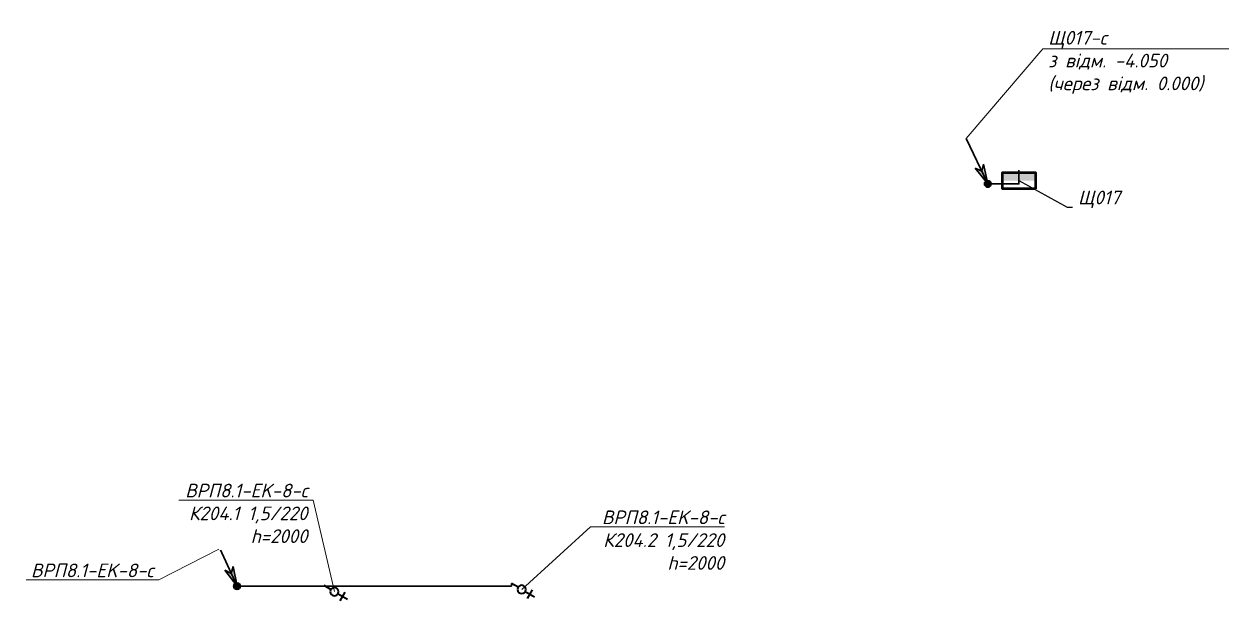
# Model space of a CAD drawing. Header units: millimetres. Extents: x -164867 to 807677, y -316775 to 513985.
# Drawn here: x 203108 to 225109, y 87492 to 98087 of the extents above; entities that cross this region are included whole.
import ezdxf
from ezdxf import colors
from ezdxf.entities.mleader import LeaderData, LeaderLine
from ezdxf.math import Vec2, Vec3

# ---------------------------------------------------------------- set-up
doc = ezdxf.new("R2010")
doc.units = ezdxf.units.MM
for name, color, linetype, lineweight in [('E_В лотку', 5, 'Kabl_in_Lotok', 30), ('E_Обладнання', 84, 'Continuous', 35), ('E_Позначення', 7, 'Continuous', 15), ('E_Розп. мережі', 5, 'Continuous', 30), ('E_Щити', 1, 'Continuous', 50)]:
    doc.layers.add(name, color=color, linetype=linetype, lineweight=lineweight)
doc.styles.add('ISO', font='isocpeui.ttf')
doc.styles.add('ГОСТ 2.304', font='isocpeui.ttf')
doc.linetypes.add('Kabl_in_Lotok', pattern='A,10,[130,ltypeshp.shx,S=1,R=0,X=0,Y=0],1,[130,ltypeshp.shx,S=1,R=90,X=0,Y=-1],1,[130,ltypeshp.shx,S=1,R=0,X=0,Y=0],10', length=22)

# ---------------------------------------------------------------- blocks, each defined once
blk = doc.blocks.new('*U6')
at = {"lineweight": 40}
h = blk.add_hatch(color=0, dxfattribs=at)
h.dxf.hatch_style = 1
h.paths.add_polyline_path([(300, 150), (-300, 150), (-300, 0), (300, 0)])
at = {"color": 0}
blk.add_lwpolyline([(-300, 300), (300, 300), (300, 0), (-300, 0)], close=True, dxfattribs=at)
blk = doc.blocks.new('_None')
blk = doc.blocks.new('электровывод')
at = {"color": 0, "linetype": 'ByBlock', "lineweight": -2}
for p, q in [((-123, 124), (-205, 207)), ((-202, 127), (-125, 204)), ((-59, 60), (0, 0))]:
    blk.add_line(p, q, dxfattribs=at)
blk.add_circle((-91, 92), 44.9, dxfattribs=at)
blk = doc.blocks.new('*U124')
at = {"lineweight": -2}
h = blk.add_hatch(color=256, dxfattribs=at)
h.paths.add_polyline_path([(0.11, 0), (-4.75, 5.51), (-2.32, 4.48)])
h.paths.add_polyline_path([(0.11, 0), (-2.32, 4.48), (-1.87, 7.08)])
h = blk.add_hatch(color=256, dxfattribs=at)
edge = h.paths.add_edge_path()
edge.add_arc((0.07, 0), 1.28, 0, 360)
for p, q in [((-8.66, 16.13), (0.11, 0)), ((0.11, 0), (-4.75, 5.51)), ((-4.75, 5.51), (-2.32, 4.48)), ((-2.32, 4.48), (-1.87, 7.08)), ((0.11, 0), (-1.87, 7.08))]:
    blk.add_line(p, q, dxfattribs=at)
blk.add_circle((0.11, 0), 1.24, dxfattribs=at)

msp = doc.modelspace()

# ---------------------------------------------------------------- linework, layer by layer
at = {"layer": 'E_В лотку', "ltscale": 100}
msp.add_lwpolyline([(220706.07, 95166.17), (221276.07, 95166.17), (221276.07, 95416.17)], dxfattribs=at)
at = {"layer": 'E_Розп. мережі', "ltscale": 100}
msp.add_lwpolyline([(206960.69, 87816.21), (212006.07, 87816.21), (212006.07, 87866.21)], dxfattribs=at)

# ---------------------------------------------------------------- block references
at = {"layer": 'E_В лотку', "xscale": 50.00000000000003, "yscale": 50.00000000000003, "zscale": 50.00000000000003, "rotation": 357.0874877686715}
msp.add_blockref('*U124', (220700.48, 95166.52), dxfattribs=at)
at = {"layer": 'E_Обладнання', "xscale": -1.687500000021705, "yscale": 1.687500000021705, "zscale": 1.687500000021704, "rotation": 284.4892115701171}
for p in [(208586.02, 87826.21), (212006.07, 87866.21)]:
    msp.add_blockref('электровывод', p, dxfattribs=at)
at = {"layer": 'E_Розп. мережі', "xscale": 50.00000000000002, "yscale": 50.00000000000002, "zscale": 50.00000000000002, "rotation": 355.953213338055}
msp.add_blockref('*U124', (206991.49, 87816.66), dxfattribs=at)
at = {"layer": 'E_Щити', "rotation": 180}
msp.add_blockref('*U6', (221276.07, 95376.17), dxfattribs=at)

# ---------------------------------------------------------------- next in the draw order: leaders
at = {"layer": 'E_Позначення', "color": 7, "lineweight": 9}
ml = msp.add_multileader_mtext('Standard', dxfattribs=at)
ml.set_content('Щ017', color=7, style='ISO')
ml.set_leader_properties()
ml.set_arrow_properties(name='NONE')
ml.build(insert=Vec2(0, 0))
ml.multileader.update_dxf_attribs({"has_text_frame": 1, "text_left_attachment_type": 7, "text_right_attachment_type": 8, "dogleg_length": 100, "arrow_head_size": 200})
ctx = ml.context
ctx.base_point, ctx.char_height, ctx.arrow_head_size, ctx.landing_gap_size, ctx.plane_origin = Vec3(222254.17, 94743.15), 250, 200, 100, Vec3(166985.98, 94672.92)
ctx.left_attachment, ctx.right_attachment = 7, 8
notes = []
notes.append((ctx, [(1, (1, 1, 0), (222154.17, 94743.15), (1, 0), 100, [(0, [(221276.07, 95226.17)], 0, [])])]))
ctx.mtext.insert, ctx.mtext.line_spacing_factor, ctx.mtext.flow_direction = Vec3(222354.17, 95043.15), 0.72, 5
ctx.mtext.has_bg_fill, ctx.mtext.bg_color, ctx.mtext.bg_scale_factor, ctx.mtext.bg_transparency, ctx.mtext.use_window_bg_color = 1, -1027028792, 1.5, 0, 1
at = {"layer": 'E_Позначення'}
ml = msp.add_multileader_mtext('Standard', dxfattribs=at)
ml.set_content('ВРП8.1-EK-8-с\\PК204.1 1,5/220\\Ph=2000', color=256, style='ГОСТ 2.304')
ml.set_leader_properties(color=256, linetype='ByLayer', lineweight=-1)
ml.set_arrow_properties(name='NONE')
ml.build(insert=Vec2(0, 0))
ml.multileader.update_dxf_attribs({"has_dogleg": 0, "text_left_attachment_type": 6, "text_right_attachment_type": 6, "dogleg_length": 0, "arrow_head_size": 1})
ctx = ml.context
ctx.base_point, ctx.char_height, ctx.arrow_head_size, ctx.landing_gap_size, ctx.plane_origin = Vec3(205880.06, 89387.99), 250, 1, 100, Vec3(228321.88, 87276.11)
ctx.left_attachment, ctx.right_attachment, ctx.text_align_type = 6, 6, 2
notes.append((ctx, [(1, (1, 1, 0), (208383.85, 89387.99), (-1, 0), 0, [(0, [(208774.79, 87716.33)], 0, [])])]))
ctx.mtext.insert, ctx.mtext.alignment, ctx.mtext.flow_direction = Vec3(208283.85, 89687.99), 3, 5
ctx.mtext.has_bg_fill, ctx.mtext.bg_color, ctx.mtext.bg_scale_factor, ctx.mtext.bg_transparency, ctx.mtext.use_window_bg_color = 1, -1027028792, 1.5, 0, 1
ml = msp.add_multileader_mtext('Standard', dxfattribs=at)
ml.set_content('ВРП8.1-EK-8-с\\PК204.2 1,5/220\\Ph=2000', color=256, style='ГОСТ 2.304')
ml.set_leader_properties(color=256, linetype='ByLayer', lineweight=-1)
ml.set_arrow_properties(name='NONE')
ml.build(insert=Vec2(0, 0))
ml.multileader.update_dxf_attribs({"has_dogleg": 0, "text_left_attachment_type": 6, "text_right_attachment_type": 6, "dogleg_length": 0, "arrow_head_size": 1})
ctx = ml.context
ctx.base_point, ctx.char_height, ctx.arrow_head_size, ctx.landing_gap_size, ctx.plane_origin = Vec3(213452, 88898.95), 250, 1, 100, Vec3(231741.93, 87316.11)
ctx.left_attachment, ctx.right_attachment, ctx.text_align_type = 6, 6, 2
notes.append((ctx, [(0, (1, 1, 0), (213452, 88898.95), (1, 0), 0, [(0, [(212194.84, 87756.33)], 0, [])])]))
ctx.mtext.insert, ctx.mtext.alignment, ctx.mtext.flow_direction = Vec3(215893.67, 89198.95), 3, 5
ctx.mtext.has_bg_fill, ctx.mtext.bg_color, ctx.mtext.bg_scale_factor, ctx.mtext.bg_transparency, ctx.mtext.use_window_bg_color = 1, -1027028792, 1.5, 0, 1
for ctx, leaders in notes:
    for number, flags, end, landing, length, lines in leaders:
        leader = LeaderData()
        leader.index, (leader.has_last_leader_line, leader.has_dogleg_vector, leader.attachment_direction) = number, flags
        leader.last_leader_point, leader.dogleg_vector, leader.dogleg_length = Vec3(end), Vec3(landing), length
        for number, points, colour, breaks in lines:
            line = LeaderLine()
            line.index, line.vertices, line.color, line.breaks = number, Vec3.list(points), colors.encode_raw_color(colour), breaks
            leader.lines.append(line)
        ctx.leaders.append(leader)

# ---------------------------------------------------------------- next in the draw order: leaders
ml = msp.add_multileader_mtext('Standard', dxfattribs=at)
ml.set_content('Щ017-с\\Pз відм. -4.050\\P(через відм. 0.000)', color=256, style='ГОСТ 2.304')
ml.set_leader_properties(color=256, linetype='ByLayer', lineweight=-1)
ml.set_arrow_properties(name='NONE')
ml.build(insert=Vec2(0, 0))
ml.multileader.update_dxf_attribs({"has_dogleg": 0, "text_left_attachment_type": 6, "text_right_attachment_type": 6, "dogleg_length": 0, "arrow_head_size": 1})
ctx = ml.context
ctx.base_point, ctx.char_height, ctx.arrow_head_size, ctx.landing_gap_size, ctx.plane_origin = Vec3(221709.86, 97636.78), 250, 1, 100, Vec3(231557.54, 95035.71)
ctx.left_attachment, ctx.right_attachment = 6, 6
notes = []
notes.append((ctx, [(0, (1, 1, 0), (221709.86, 97636.78), (1, 0), 0, [(0, [(220309.1, 95993.9)], 0, [])])]))
ctx.mtext.insert, ctx.mtext.flow_direction = Vec3(221809.86, 97961.78), 5
ctx.mtext.has_bg_fill, ctx.mtext.bg_color, ctx.mtext.bg_scale_factor, ctx.mtext.bg_transparency, ctx.mtext.use_window_bg_color = 1, -1027028792, 1.5, 0, 1
ml = msp.add_multileader_mtext('Standard', dxfattribs=at)
ml.set_content('ВРП8.1-EK-8-с', color=256, style='ГОСТ 2.304')
ml.set_leader_properties(color=256, linetype='ByLayer', lineweight=-1)
ml.set_arrow_properties(name='NONE')
ml.build(insert=Vec2(0, 0))
ml.multileader.update_dxf_attribs({"has_dogleg": 0, "text_left_attachment_type": 6, "text_right_attachment_type": 6, "dogleg_length": 0, "arrow_head_size": 1})
ctx = ml.context
ctx.base_point, ctx.char_height, ctx.arrow_head_size, ctx.landing_gap_size, ctx.plane_origin = Vec3(203063.14, 87929.17), 250, 1, 100, Vec3(225504.95, 85817.3)
ctx.left_attachment, ctx.right_attachment, ctx.text_align_type = 6, 6, 2
notes.append((ctx, [(1, (1, 1, 0), (205566.93, 87929.17), (-1, 0), 0, [(0, [(206666.07, 88490.78)], 0, [])])]))
ctx.mtext.insert, ctx.mtext.alignment, ctx.mtext.flow_direction = Vec3(205466.93, 88229.17), 3, 5
ctx.mtext.has_bg_fill, ctx.mtext.bg_color, ctx.mtext.bg_scale_factor, ctx.mtext.bg_transparency, ctx.mtext.use_window_bg_color = 1, -1027028792, 1.5, 0, 1
for ctx, leaders in notes:
    for number, flags, end, landing, length, lines in leaders:
        leader = LeaderData()
        leader.index, (leader.has_last_leader_line, leader.has_dogleg_vector, leader.attachment_direction) = number, flags
        leader.last_leader_point, leader.dogleg_vector, leader.dogleg_length = Vec3(end), Vec3(landing), length
        for number, points, colour, breaks in lines:
            line = LeaderLine()
            line.index, line.vertices, line.color, line.breaks = number, Vec3.list(points), colors.encode_raw_color(colour), breaks
            leader.lines.append(line)
        ctx.leaders.append(leader)

doc.saveas('drawing.dxf')
